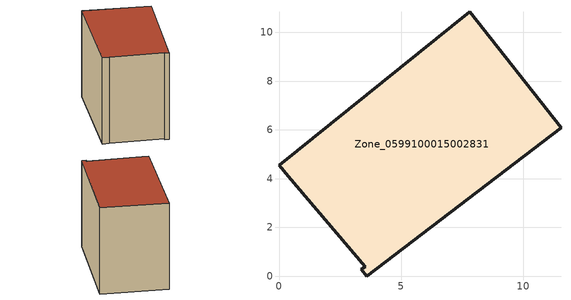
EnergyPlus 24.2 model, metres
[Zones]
Zone_0599100015002831
 floor ground (C_G): 3.37,0.28 3.53,0.38 0.39,4.1 0,4.56 7.81,10.84 11.56,6.09 3.6,0 z0.96
 wall outside (C_F): 7.81,10.84 0,4.56 0.39,4.1 3.53,0.38 3.37,0.28 3.6,0 11.56,6.09 7.81,10.84 z0.96:9.06
 roof outside (C_R): 3.53,0.38 3.37,0.28 3.6,0 11.56,6.09 7.81,10.84 0,4.56 0.39,4.1 z9.06
[BUILDING]
Pand.0599100015002831: North Axis=0; Terrain=City; Loads Convergence Tolerance Value=0.04; Temperature Convergence Tolerance Value=0.4; Solar Distribution=FullExterior; Maximum Number of Warmup Days=25; Minimum Number of Warmup Days=1
[Site:Location]
Rotterdam.The.Hague.AP_ZH_NLD Design_Conditions: Latitude=51.96; Longitude=4.45; Time Zone=1; Elevation=-4.5
[SITE:GROUNDTEMPERATURE:BUILDINGSURFACE]
18, 18, 18, 18, 18, 18, 18, 18, 18, 18, 18, 18
[MATERIAL] Thermal Absorptance=0.9; Solar Absorptance=0.7; Visible Absorptance=0.7
Name | Roughness | Thickness | Conductivity | Density | Specific Heat
G.TI.1965-1974 | MediumSmooth | 0.15 | 0.882353 | 540 | 1210
F.TI.1965-1974 | Rough | 0.3 | 0.697674 | 1920 | 840
R.TI.1965-1974 | MediumRough | 0.2 | 0.232558 | 1500 | 1000
[CONSTRUCTION]
C_G: G.TI.1965-1974
C_F: F.TI.1965-1974
C_R: R.TI.1965-1974
[ZONE]
Zone_0599100015002831: Type=1; Multiplier=1; Ceiling Height=Autocalculate; Volume=Autocalculate; Floor Area=autocalculate; Part of Total Floor Area=Yes
[ZONEINFILTRATION:DESIGNFLOWRATE]
Infil_Zone_0599100015002831: Zone or ZoneList or Space or SpaceList=Zone_0599100015002831; Schedule=AlwaysOn; Design Flow Rate Calculation Method=Flow/Area; Flow Rate per Floor Area=0.003; Constant Term Coefficient=1; Temperature Term Coefficient=0; Velocity Term Coefficient=0; Velocity Squared Term Coefficient=0
[HVACTEMPLATE:ZONE:IDEALLOADSAIRSYSTEM]
Zone_0599100015002831: Maximum Heating Supply Air Temperature=50; Minimum Cooling Supply Air Temperature=13; Maximum Heating Supply Air Humidity Ratio=0.0156; Minimum Cooling Supply Air Humidity Ratio=0.0077; Heating Limit=NoLimit; Cooling Limit=NoLimit; Dehumidification Control Type=ConstantSensibleHeatRatio; Cooling Sensible Heat Ratio=0.7; Dehumidification Setpoint=60; Humidification Control Type=None; Humidification Setpoint=30; Outdoor Air Method=None; Outdoor Air Flow Rate per Person=0.00944; Outdoor Air Flow Rate per Zone Floor Area=0; Outdoor Air Flow Rate per Zone=0; Demand Controlled Ventilation Type=None; Outdoor Air Economizer Type=NoEconomizer; Heat Recovery Type=None; Sensible Heat Recovery Effectiveness=0.7; Latent Heat Recovery Effectiveness=0.65
[ZONECONTROL:THERMOSTAT]
ThermostatControl_Zone_0599100015002831: Zone or ZoneList=Zone_0599100015002831; Control Type Schedule=DualSetpointControlType; Control 1=Thermostat_Zone_0599100015002831; Temperature Difference Between Cutout And Setpoint=0
[THERMOSTATSETPOINT:DUALSETPOINT]
Thermostat_Zone_0599100015002831: Heating Setpoint Temperature Schedule=HeatingSetpoint_Zone_0599100015002831; Cooling Setpoint Temperature Schedule=CoolingSetpoint_Zone_0599100015002831
[SCHEDULE:COMPACT]
HeatingSetpoint_Zone_0599100015002831: Through: 12/31, For: AllDays, Until: 24:00, 21
CoolingSetpoint_Zone_0599100015002831: Through: 12/31, For: AllDays, Until: 24:00, 24
DualSetpointControlType: Through: 12/31, For: AllDays, Until: 24:00, 4
AlwaysOn: Through: 12/31, For: AllDays, Until: 24:00, 1
